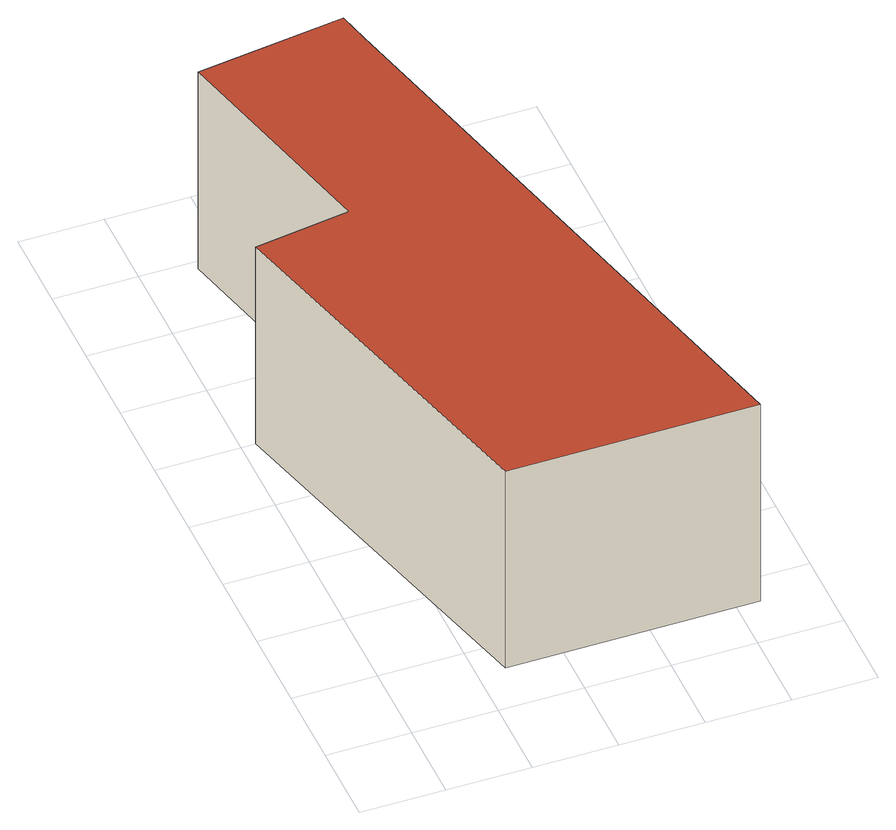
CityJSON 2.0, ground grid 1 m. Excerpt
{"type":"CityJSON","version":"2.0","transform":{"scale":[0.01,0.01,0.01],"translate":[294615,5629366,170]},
"CityObjects":{
"building1":{"type":"Building","attributes":{"Gemeindeschluessel":"05334002","function":"31001_2020","yearOfConstruction":1957,"roofType":"1000","measuredHeight":2.8,"VolumeType.type":"grossVolume","VolumeType.value":32.73,"DailyPatternSchedule.name":"Heating Schedule","DailySchedule.dayType":"typicalDay","RegularTimeSeries.timeInterval":1,"RegularTimeSeries.values":"17.0 17.0 17.0 17.0 17.0 21.0 21.0 21.0 21.0 21.0 21.0 21.0 21.0 21.0 21.0 21.0 21.0 21.0 17.0 17.0 17.0 17.0 17.0","UsageZone.usageZoneType":"Office","FloorArea.type":"netFloorArea","FloorArea.value":9.35},"address":[{"country":"Germany","locality":"Aachen","thoroughfareNumber":"14","thoroughfareName":"Martinstraße","postcode":"52062"}],"geometry":[{"type":"Solid","lod":"2","boundaries":[[[[0,1,2,3]],[[4,5,1,0]],[[6,7,5,4]],[[8,9,7,6]],[[10,11,9,8]],[[12,13,11,10]],[[3,2,13,12]],[[10,8,6,4,0,3,12]],[[1,5,7,9,11,13,2]]]],"semantics":{"surfaces":[{"type":"WallSurface"},{"type":"RoofSurface"},{"type":"GroundSurface"}],"values":[[0,0,0,0,0,0,0,1,2]]}}]}
},
"vertices":[
[64,789,284],[64,789,3],[131,518,3],[131,518,284],[242,814,284],[242,814,3],[251,775,284],[251,775,3],[428,63,284],[428,63,3],[133,62,284],[133,62,3],[17,501,284],[17,501,3]
]}
